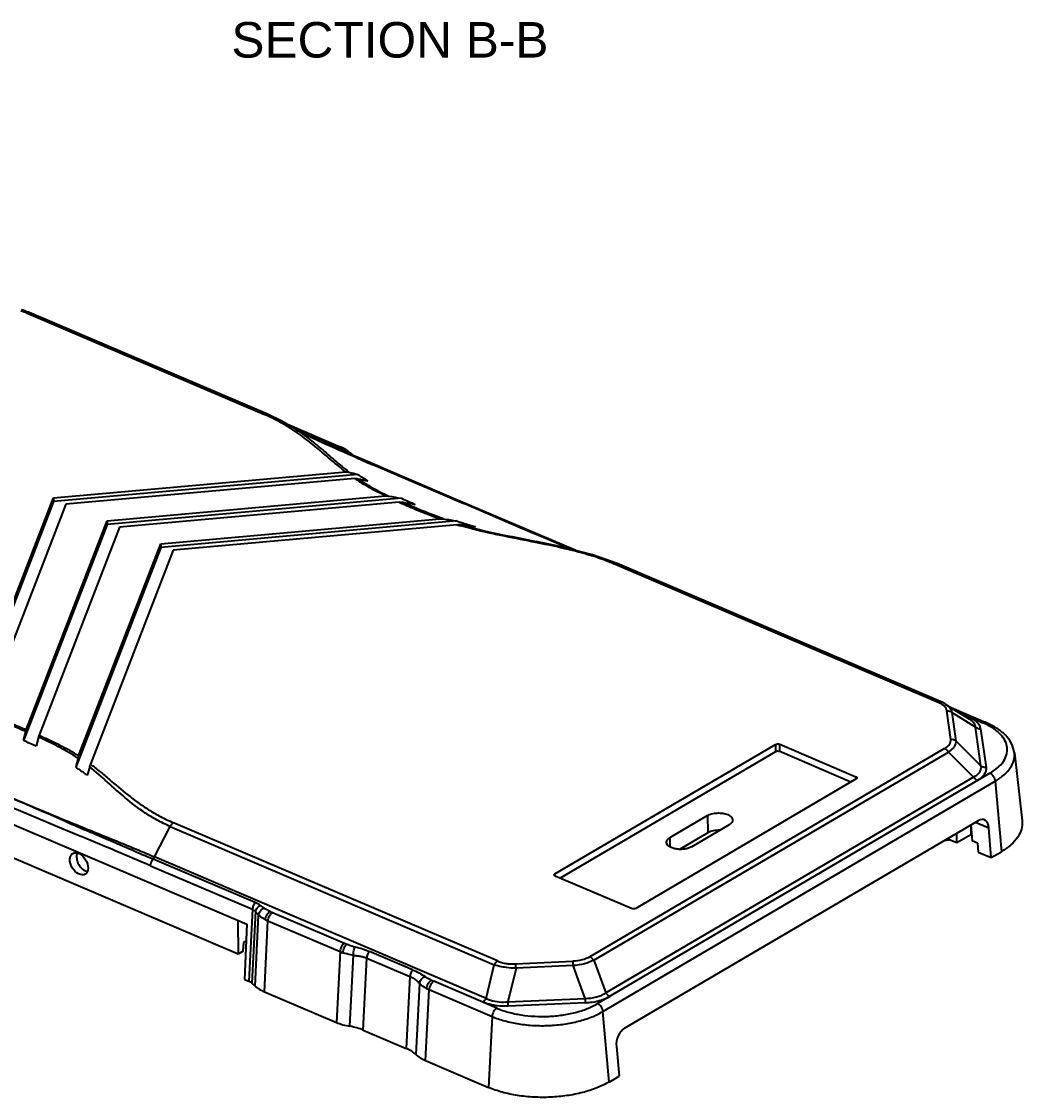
# Model space of a CAD drawing. Header units: millimetres. Extents: x 1667 to 2459, y 1639 to 1961.
# Drawn here: x 1710.6 to 1781, y 1686.1 to 1761.8 of the extents above; entities that cross this region are included whole.
import ezdxf
from ezdxf.enums import TextEntityAlignment as Align

# ---------------------------------------------------------------- set-up
doc = ezdxf.new("R2010")
doc.units = ezdxf.units.MM
doc.layers.add('hatch', color=56, linetype='Continuous', lineweight=9)
doc.styles.add('标准', font='arial.ttf', dxfattribs={"oblique": 5.000002})

msp = doc.modelspace()

# ---------------------------------------------------------------- linework, layer by layer
at = {"color": 4, "linetype": 'Continuous'}
for p, q in [((1710.959, 1741.28), (1727.718, 1734.13)), ((1727.92, 1734.157), (1711.161, 1741.307)), ((1729.329, 1733.449), (1733.082, 1731.848)), ((1729.495, 1733.355), (1729.504, 1733.349)), ((1729.437, 1733.236), (1729.428, 1733.242)), ((1730.09, 1733.008), (1732.88, 1731.82)), ((1732.653, 1731.764), (1731.896, 1732.097)), ((1731.938, 1732.196), (1732.697, 1731.863)), ((1732.983, 1731.62), (1732.653, 1731.765)), ((1732.697, 1731.863), (1733.026, 1731.718)), ((1733.208, 1731.791), (1733.082, 1731.848)), ((1733.458, 1731.655), (1733.208, 1731.791)), ((1733.026, 1731.718), (1733.267, 1731.612)), ((1733.555, 1731.591), (1733.458, 1731.655)), ((1733.701, 1731.307), (1733.475, 1731.405)), ((1733.555, 1731.591), (1733.555, 1731.591)), ((1733.586, 1731.57), (1733.555, 1731.591)), ((1733.728, 1731.461), (1733.586, 1731.57)), ((1733.93, 1731.208), (1733.701, 1731.307)), ((1733.728, 1731.343), (1733.71, 1731.353)), ((1733.803, 1731.398), (1733.728, 1731.461)), ((1734.158, 1731.109), (1733.93, 1731.208)), ((1734.017, 1731.235), (1733.959, 1731.273)), ((1733.959, 1731.273), (1733.959, 1731.273)), ((1734.083, 1731.168), (1734.179, 1731.156)), ((1734.083, 1731.168), (1734.168, 1731.131)), ((1734.168, 1731.131), (1735.32, 1730.632)), ((1741.332, 1728.091), (1734.179, 1731.155)), ((1712.861, 1728.273), (1733.43, 1730.112)), ((1734.28, 1729.926), (1712.867, 1728.013)), ((1734.072, 1729.643), (1713.739, 1727.826)), ((1712.867, 1728.013), (1706.924, 1712.67)), ((1707.088, 1713.367), (1712.861, 1728.273)), ((1712.862, 1728.273), (1712.866, 1728.012)), ((1716.636, 1726.663), (1736.236, 1728.415)), ((1737.342, 1728.252), (1716.642, 1726.402)), ((1737.194, 1727.974), (1717.514, 1726.215)), ((1749.573, 1724.594), (1741.332, 1728.091)), ((1713.739, 1727.826), (1708.031, 1713.09)), ((1710.948, 1711.978), (1716.636, 1726.663)), ((1716.637, 1726.663), (1716.641, 1726.402)), ((1720.41, 1725.053), (1740.042, 1726.807)), ((1741.256, 1726.654), (1720.416, 1724.792)), ((1716.642, 1726.402), (1710.758, 1711.211)), ((1717.514, 1726.215), (1711.847, 1711.587)), ((1741.272, 1726.391), (1721.288, 1724.605)), ((1714.635, 1710.141), (1720.41, 1725.053)), ((1720.411, 1725.053), (1720.415, 1724.792)), ((1720.416, 1724.792), (1714.431, 1709.339)), ((1721.288, 1724.605), (1715.461, 1709.561)), ((1752.327, 1723.63), (1775.111, 1713.909)), ((1775.314, 1713.936), (1752.529, 1723.657)), ((1752.529, 1723.657), (1752.53, 1723.657)), ((1775.614, 1713.782), (1777.304, 1712.725)), ((1775.992, 1711.295), (1775.715, 1713.307)), ((1776.019, 1713.528), (1778.454, 1712.49)), ((1777.745, 1712.148), (1776.069, 1713.196)), ((1776.069, 1713.196), (1776.347, 1711.184)), ((1776.603, 1713.163), (1777.26, 1712.883)), ((1777.251, 1712.886), (1777.354, 1712.842)), ((1777.354, 1712.842), (1777.366, 1712.837)), ((1777.316, 1712.718), (1777.313, 1712.72)), ((1778.121, 1709.429), (1777.745, 1712.148)), ((1710.758, 1711.211), (1710.91, 1711.85)), ((1711.808, 1711.456), (1711.65, 1710.815)), ((1711.847, 1711.587), (1711.865, 1711.579)), ((1778.1, 1712.037), (1778.476, 1709.318)), ((1748.146, 1701.841), (1763.657, 1710.942)), ((1775.562, 1710.646), (1750.611, 1696.007)), ((1763.657, 1710.942), (1763.668, 1710.421)), ((1763.964, 1710.956), (1769.324, 1708.669)), ((1763.968, 1710.434), (1763.964, 1710.956)), ((1776.347, 1711.184), (1778.121, 1709.429)), ((1763.668, 1710.421), (1748.524, 1701.535)), ((1750.879, 1695.766), (1775.83, 1710.405)), ((1768.975, 1708.298), (1763.968, 1710.434)), ((1777.604, 1708.65), (1775.83, 1710.405)), ((1780.47, 1710.349), (1781.021, 1705.568)), ((1700.258, 1709.483), (1726.473, 1698.298)), ((1777.878, 1708.407), (1751.138, 1692.716)), ((1751.52, 1692.161), (1779.123, 1708.356)), ((1777.604, 1708.65), (1751.724, 1693.466)), ((1769.345, 1708.515), (1753.834, 1699.415)), ((1769.324, 1708.669), (1769.325, 1708.515)), ((1778.741, 1708.912), (1777.876, 1708.408)), ((1779.123, 1708.356), (1779.555, 1703.401)), ((1744.1, 1695.714), (1721.316, 1705.435)), ((1753.044, 1690.984), (1777.942, 1705.591)), ((1758.872, 1705.94), (1756.244, 1704.397)), ((1760.401, 1705.288), (1757.772, 1703.745)), ((1758.872, 1705.94), (1758.898, 1704.724)), ((1777.406, 1705.277), (1777.416, 1704.59)), ((1777.413, 1705.281), (1777.503, 1704.16)), ((1777.743, 1705.475), (1778.673, 1705.078)), ((1719.983, 1703.035), (1721.085, 1705.172)), ((1721.085, 1705.172), (1743.869, 1695.451)), ((1758.898, 1704.724), (1756.922, 1703.564)), ((1776.429, 1704.012), (1776.419, 1704.698)), ((1777.416, 1704.59), (1776.429, 1704.012)), ((1777.47, 1704.567), (1777.416, 1704.59)), ((1778.842, 1702.982), (1778.673, 1705.078)), ((1756.258, 1703.731), (1756.244, 1704.397)), ((1775.894, 1704.24), (1775.895, 1704.391)), ((1776.429, 1704.012), (1775.894, 1704.24)), ((1777.882, 1703.998), (1777.503, 1704.16)), ((1777.882, 1703.998), (1777.932, 1703.37)), ((1725.86, 1696.188), (1709.103, 1703.337)), ((1743.301, 1693.087), (1719.983, 1703.035)), ((1777.932, 1703.37), (1778.842, 1702.982)), ((1778.842, 1702.982), (1779.555, 1703.401)), ((1719.692, 1702.411), (1726.862, 1699.351)), ((1727.054, 1699.826), (1719.883, 1702.885)), ((1748.15, 1701.687), (1748.146, 1701.841)), ((1753.527, 1699.401), (1748.168, 1701.688)), ((1726.862, 1699.351), (1726.606, 1694.29)), ((1728.119, 1699.203), (1728.282, 1699.13)), ((1725.829, 1698.573), (1725.86, 1696.188)), ((1727.079, 1699.184), (1726.824, 1694.157)), ((1727.049, 1693.955), (1727.302, 1698.948)), ((1727.704, 1693.554), (1727.957, 1698.541)), ((1727.957, 1698.541), (1733.026, 1696.378)), ((1728.282, 1699.13), (1733.351, 1696.967)), ((1726.473, 1698.298), (1726.306, 1694.418)), ((1726.215, 1696.396), (1726.251, 1697.024)), ((1726.251, 1697.024), (1726.423, 1697.124)), ((1733.351, 1696.967), (1733.52, 1696.898)), ((1726.215, 1696.396), (1725.86, 1696.188)), ((1733.026, 1696.378), (1732.773, 1691.392)), ((1738.135, 1695.098), (1735.111, 1696.388)), ((1733.718, 1691.122), (1733.971, 1696.117)), ((1734.663, 1690.853), (1734.919, 1695.914)), ((1734.919, 1695.914), (1737.944, 1694.623)), ((1743.301, 1693.087), (1743.869, 1695.451)), ((1745.384, 1695.511), (1749.398, 1695.691)), ((1750.879, 1695.766), (1751.724, 1693.466)), ((1745.41, 1695.207), (1744.842, 1692.843)), ((1749.425, 1695.388), (1745.41, 1695.207)), ((1750.269, 1693.087), (1749.425, 1695.388)), ((1726.306, 1694.418), (1726.606, 1694.29)), ((1727.049, 1693.955), (1726.824, 1694.157)), ((1737.944, 1694.623), (1737.687, 1689.562)), ((1738.622, 1694.133), (1738.369, 1689.138)), ((1739.465, 1694.362), (1739.628, 1694.289)), ((1744.054, 1692.398), (1739.628, 1694.289)), ((1727.704, 1693.554), (1732.773, 1691.392)), ((1739.05, 1688.714), (1739.302, 1693.7)), ((1739.302, 1693.7), (1743.732, 1691.81)), ((1744.842, 1692.843), (1750.269, 1693.087)), ((1750.295, 1692.784), (1744.868, 1692.539)), ((1743.732, 1691.81), (1743.479, 1686.824)), ((1751.952, 1687.205), (1751.52, 1692.161)), ((1734.663, 1690.853), (1737.687, 1689.562)), ((1752.469, 1689.704), (1752.665, 1687.624)), ((1739.05, 1688.714), (1743.479, 1686.824)), ((1751.952, 1687.205), (1752.665, 1687.624))]:
    msp.add_line(p, q, dxfattribs=at)
for points in [[(1729.496, 1733.355), (1728.924, 1733.678), (1727.92, 1734.157)], [(1731.896, 1732.097), (1731.054, 1732.493), (1730.114, 1732.994), (1729.504, 1733.349)], [(1733.959, 1731.273), (1733.925, 1731.299), (1733.803, 1731.398)], [(1734.179, 1731.156), (1734.144, 1731.171), (1734.017, 1731.235)], [(1752.53, 1723.657), (1750.793, 1724.279), (1748.62, 1724.841), (1746.816, 1725.22)], [(1775.614, 1713.782), (1775.594, 1713.794), (1775.387, 1713.904), (1775.314, 1713.936)]]:
    msp.add_lwpolyline(points, dxfattribs=at)
for centre, radius, start, end in [((1709.551, 1737.386), 4.241, 73.01609, 75.45725), ((1709.783, 1738.52), 3, 66.91624, 69.52576), ((1721.834, 1720.401), 14.937, 66.12971, 66.80246), ((1722.45, 1722.01), 13.223, 58.15114, 59.22717), ((1601.88, 1435.938), 323.549, 66.29838, 66.64603), ((1731.887, 1729.485), 2.537, 63.48393, 66.95028), ((1740.085, 1742.49), 12.832, 238.88183, 239.07236), ((1739.625, 1741.722), 11.937, 239.0711, 239.38383), ((1739.305, 1741.178), 11.307, 239.37838, 240.33781), ((1735.612, 1734.784), 3.923, 243.1072, 244.77453), ((1735.888, 1735.363), 4.565, 244.73985, 244.9602), ((1736.349, 1736.364), 5.667, 245.0224, 246.43918), ((1873.258, 2052.57), 350.266, 246.60134, 246.79912), ((1742.444, 1761.858), 32.959, 254.53633, 255.65836), ((1740.576, 1739.015), 11.408, 235.23685, 236.17629), ((1741.454, 1740.346), 13.002, 236.22895, 238.8088), ((1744.28, 1744.505), 17.679, 235.5508, 238.28493), ((1744.054, 1770.163), 41.695, 256.45494, 257.43983), ((1773.593, 1939.152), 213.993, 260.00662, 260.24676), ((1755.439, 1768.619), 44.553, 245.82466, 246.09123), ((1760.107, 1778.215), 54.905, 245.50357, 246.62464), ((1781.651, 1992.484), 268.19, 260.50675, 260.70291), ((1755.944, 1769.766), 45.806, 246.09585, 247.09969), ((1757.236, 1772.886), 49.183, 247.12686, 249.53665), ((1791.825, 2065.124), 342.226, 261.33889, 261.50259), ((1748.659, 1748.023), 22.614, 250.89182, 251.14033), ((1748.711, 1748.177), 22.778, 251.14084, 251.8234), ((1748.757, 1748.316), 22.923, 251.82285, 251.99995), ((1749.794, 1751.604), 26.371, 252.06498, 254.06127), ((1747.827, 1747.96), 22.545, 253.09322, 253.78429), ((1696.184, 1395.845), 333.639, 82.01132, 82.18412), ((1743.813, 1701.639), 23.601, 73.41385, 74.26292), ((1744.385, 1703.565), 21.592, 72.82201, 73.40939), ((1776.06, 1710.171), 2.965, 63.75778, 66.31829), ((1776.159, 1710.375), 2.738, 63.4321, 63.72801), ((1776.174, 1707.591), 5.295, 65.02002, 66.9045), ((96.066, -2068.666), 4106.257, 66.79897, 67.004727), ((1688.951, 1660.876), 54.856, 65.55659, 66.57643), ((1980.462, 1645.32), 273.625, 166.33147, 166.46924), ((1871.795, 1670.751), 161.09, 166.12802, 166.34918), ((2311.965, 3124.621), 1540.59, 246.79814, 247.19481), ((1713.295, 1705.975), 0.657, 315.06705, 321.75888), ((1357.329, 852.23), 924.18, 66.915327, 67.242328), ((1775.447, 1707.792), 3.58, 272.63417, 277.16882), ((1719.281, 1703.399), 0.791, 319.52613, 332.58575), ((1726.296, 1698.046), 1.935, 54.8248, 66.93711), ((1733.087, 1707.663), 9.839, 234.76014, 236.70564), ((1731.202, 1702.859), 5.523, 221.71324, 225.07835), ((1729.191, 1701.436), 3.147, 243.07407, 246.91862), ((1734.451, 1699.73), 3.642, 246.9563, 250.44547), ((1740.536, 1696.595), 3.147, 243.07407, 246.91862)]:
    msp.add_arc(centre, radius, start, end, dxfattribs=at)
for centre, major_axis, ratio, start_param, end_param in [((1778.019, 1704.703), (0.307, 0.949), 0.613187, -0.976813, 0.602714), ((1715.131, 1702.825), (-0.359, 0.773), 0.68905, 0.617582, 2.737792), ((1725.946, 1693.903), (1.003, 0.016), 0.502026, 0.49533, 0.844396), ((1729.683, 1694.716), (3.008, 0.049), 0.502026, -2.646262, -2.297197), ((1734.752, 1692.553), (3.008, 0.049), 0.502026, -2.297197, -1.929989), ((1732.684, 1689.692), (3.008, 0.049), 0.502026, 0.844396, 1.211604), ((1753.122, 1690.095), (0.307, 0.949), 0.613187, 0.602714, 2.182237), ((1735.708, 1688.401), (3.008, 0.049), 0.502026, 0.477188, 0.844396), ((1741.029, 1689.875), (3.008, 0.049), 0.502026, -2.664405, -2.297197)]:
    msp.add_ellipse(centre, major_axis=major_axis, ratio=ratio, start_param=start_param, end_param=end_param, dxfattribs=at)
msp.add_ellipse((1714.659, 1702.548), major_axis=(-0.437, 0.73), ratio=0.644048, dxfattribs=at)
for points, knots in [([(1710.832, 1741.331), (1710.81, 1741.339), (1710.721, 1741.371), (1710.629, 1741.4), (1710.56, 1741.419)], [0, 0, 0, 0, 0.244566, 1, 1, 1, 1]), ([(1711.161, 1741.307), (1711.132, 1741.32), (1711.01, 1741.37), (1710.885, 1741.413), (1710.79, 1741.442)], [0, 0, 0, 0, 0.244867, 1, 1, 1, 1]), ([(1710.959, 1741.28), (1710.992, 1741.299), (1711.058, 1741.327), (1711.132, 1741.32), (1711.161, 1741.307)], [0, 0, 0, 0, 0.540557, 1, 1, 1, 1]), ([(1727.92, 1734.157), (1727.89, 1734.17), (1727.816, 1734.177), (1727.75, 1734.149), (1727.718, 1734.13)], [0, 0, 0, 0, 0.461754, 1, 1, 1, 1]), ([(1729.215, 1733.371), (1729.005, 1733.496), (1728.566, 1733.741), (1728.113, 1733.956), (1727.878, 1734.06)], [0, 0, 0, 0, 0.488469, 1, 1, 1, 1]), ([(1729.506, 1733.349), (1729.905, 1733.11), (1730.652, 1732.601), (1731.682, 1731.76), (1732.655, 1730.907), (1733.314, 1730.356), (1733.656, 1730.092)], [0, 0, 0, 0, 0.264581, 0.512484, 0.754726, 1, 1, 1, 1]), ([(1733.43, 1730.112), (1733.264, 1730.241), (1732.936, 1730.501), (1732.455, 1730.899), (1731.983, 1731.301), (1731.347, 1731.838), (1730.52, 1732.512), (1729.811, 1733.003), (1729.437, 1733.236)], [0, 0, 0, 0, 0.124377, 0.247273, 0.369126, 0.491156, 0.739298, 1, 1, 1, 1]), ([(1733.082, 1731.848), (1733.053, 1731.86), (1732.979, 1731.867), (1732.913, 1731.839), (1732.88, 1731.82)], [0, 0, 0, 0, 0.459549, 1, 1, 1, 1]), ([(1733.266, 1731.612), (1733.247, 1731.625), (1733.168, 1731.677), (1733.084, 1731.723), (1733.019, 1731.756)], [0, 0, 0, 0, 0.240546, 1, 1, 1, 1]), ([(1733.453, 1731.504), (1733.438, 1731.513), (1733.373, 1731.552), (1733.308, 1731.589), (1733.258, 1731.616)], [0, 0, 0, 0, 0.244904, 1, 1, 1, 1]), ([(1733.266, 1731.612), (1733.315, 1731.63), (1733.416, 1731.65), (1733.517, 1731.618), (1733.555, 1731.591)], [0, 0, 0, 0, 0.529322, 1, 1, 1, 1]), ([(1733.453, 1731.503), (1733.466, 1731.506), (1733.515, 1731.514), (1733.566, 1731.514), (1733.602, 1731.508)], [0, 0, 0, 0, 0.258164, 1, 1, 1, 1]), ([(1733.602, 1731.508), (1733.617, 1731.505), (1733.672, 1731.492), (1733.725, 1731.464), (1733.757, 1731.437)], [0, 0, 0, 0, 0.257675, 1, 1, 1, 1]), ([(1733.837, 1731.285), (1733.828, 1731.289), (1733.791, 1731.308), (1733.755, 1731.328), (1733.728, 1731.343)], [0, 0, 0, 0, 0.254864, 1, 1, 1, 1]), ([(1733.728, 1731.341), (1733.77, 1731.343), (1733.852, 1731.335), (1733.927, 1731.297), (1733.959, 1731.273)], [0, 0, 0, 0, 0.51074, 1, 1, 1, 1]), ([(1749.241, 1724.679), (1746.915, 1725.653), (1743.433, 1727.148), (1738.775, 1729.13), (1736.437, 1730.127), (1735.268, 1730.631)], [0, 0, 0, 0, 0.498058, 0.74862, 1, 1, 1, 1]), ([(1749.41, 1724.641), (1748.231, 1725.135), (1746.168, 1725.996), (1743.229, 1727.243), (1739.71, 1728.744), (1737.073, 1729.874), (1735.318, 1730.632)], [0, 0, 0, 0, 0.250415, 0.43799, 0.625454, 1, 1, 1, 1]), ([(1733.43, 1730.112), (1733.449, 1730.113), (1733.525, 1730.117), (1733.602, 1730.107), (1733.656, 1730.092)], [0, 0, 0, 0, 0.254223, 1, 1, 1, 1]), ([(1734.072, 1729.643), (1734.09, 1729.644), (1734.163, 1729.648), (1734.236, 1729.64), (1734.289, 1729.628)], [0, 0, 0, 0, 0.253874, 1, 1, 1, 1]), ([(1734.289, 1729.628), (1734.62, 1729.399), (1735.325, 1728.957), (1736.071, 1728.59), (1736.458, 1728.406)], [0, 0, 0, 0, 0.484133, 1, 1, 1, 1]), ([(1736.236, 1728.415), (1736.103, 1728.478), (1735.588, 1728.728), (1735.084, 1729.002), (1734.72, 1729.223)], [0, 0, 0, 0, 0.257091, 1, 1, 1, 1]), ([(1736.236, 1728.415), (1736.255, 1728.416), (1736.329, 1728.421), (1736.404, 1728.416), (1736.458, 1728.406)], [0, 0, 0, 0, 0.252796, 1, 1, 1, 1]), ([(1737.194, 1727.974), (1737.212, 1727.976), (1737.287, 1727.98), (1737.363, 1727.975), (1737.418, 1727.966)], [0, 0, 0, 0, 0.252792, 1, 1, 1, 1]), ([(1740.289, 1726.8), (1740.042, 1726.89), (1739.075, 1727.254), (1738.121, 1727.653), (1737.418, 1727.966)], [0, 0, 0, 0, 0.255074, 1, 1, 1, 1]), ([(1740.042, 1726.807), (1740.062, 1726.809), (1740.145, 1726.814), (1740.228, 1726.809), (1740.289, 1726.8)], [0, 0, 0, 0, 0.252464, 1, 1, 1, 1]), ([(1741.272, 1726.391), (1741.295, 1726.393), (1741.39, 1726.399), (1741.485, 1726.395), (1741.556, 1726.385)], [0, 0, 0, 0, 0.252386, 1, 1, 1, 1]), ([(1742.488, 1726.054), (1742.407, 1726.074), (1742.087, 1726.156), (1741.768, 1726.243), (1741.531, 1726.312)], [0, 0, 0, 0, 0.251751, 1, 1, 1, 1]), ([(1741.556, 1726.385), (1742.404, 1726.137), (1744.156, 1725.732), (1745.92, 1725.399), (1746.816, 1725.22)], [0, 0, 0, 0, 0.491459, 1, 1, 1, 1]), ([(1746.802, 1725.142), (1746.076, 1725.288), (1744.632, 1725.565), (1743.195, 1725.876), (1742.488, 1726.054)], [0, 0, 0, 0, 0.503547, 1, 1, 1, 1]), ([(1750.214, 1724.355), (1749.66, 1724.512), (1748.525, 1724.79), (1747.382, 1725.026), (1746.802, 1725.142)], [0, 0, 0, 0, 0.493284, 1, 1, 1, 1]), ([(1752.324, 1723.628), (1752.2, 1723.681), (1751.687, 1723.891), (1751.162, 1724.07), (1750.762, 1724.194)], [0, 0, 0, 0, 0.244104, 1, 1, 1, 1]), ([(1752.327, 1723.63), (1752.36, 1723.649), (1752.426, 1723.677), (1752.5, 1723.67), (1752.529, 1723.657)], [0, 0, 0, 0, 0.538259, 1, 1, 1, 1]), ([(1775.313, 1713.936), (1775.284, 1713.949), (1775.21, 1713.956), (1775.144, 1713.928), (1775.111, 1713.909)], [0, 0, 0, 0, 0.459444, 1, 1, 1, 1]), ([(1775.111, 1713.909), (1775.14, 1713.897), (1775.247, 1713.848), (1775.351, 1713.789), (1775.421, 1713.738)], [0, 0, 0, 0, 0.264861, 1, 1, 1, 1]), ([(1775.421, 1713.738), (1775.428, 1713.732), (1775.458, 1713.71), (1775.487, 1713.686), (1775.508, 1713.667)], [0, 0, 0, 0, 0.256884, 1, 1, 1, 1]), ([(1775.508, 1713.667), (1775.519, 1713.656), (1775.561, 1713.616), (1775.6, 1713.571), (1775.624, 1713.535)], [0, 0, 0, 0, 0.262139, 1, 1, 1, 1]), ([(1775.617, 1713.78), (1775.732, 1713.708), (1775.932, 1713.546), (1776.048, 1713.31), (1776.069, 1713.196)], [0, 0, 0, 0, 0.539785, 1, 1, 1, 1]), ([(1710.91, 1711.85), (1710.44, 1712.054), (1709.477, 1712.448), (1708.498, 1712.805), (1707.994, 1712.961)], [0, 0, 0, 0, 0.492071, 1, 1, 1, 1]), ([(1708.031, 1713.09), (1708.286, 1713.008), (1708.91, 1712.797), (1709.881, 1712.424), (1710.596, 1712.129), (1710.948, 1711.978)], [0, 0, 0, 0, 0.256953, 0.632361, 1, 1, 1, 1]), ([(1775.624, 1713.535), (1775.636, 1713.517), (1775.679, 1713.447), (1775.706, 1713.367), (1775.715, 1713.307)], [0, 0, 0, 0, 0.263977, 1, 1, 1, 1]), ([(1775.715, 1713.307), (1775.779, 1713.31), (1775.907, 1713.294), (1776.022, 1713.235), (1776.069, 1713.196)], [0, 0, 0, 0, 0.510933, 1, 1, 1, 1]), ([(1777.259, 1712.883), (1777.247, 1712.875), (1777.202, 1712.852), (1777.151, 1712.838), (1777.115, 1712.84)], [0, 0, 0, 0, 0.275776, 1, 1, 1, 1]), ([(1778.1, 1712.037), (1778.089, 1712.113), (1778.04, 1712.27), (1777.887, 1712.482), (1777.662, 1712.671), (1777.482, 1712.775), (1777.384, 1712.824)], [0, 0, 0, 0, 0.20772, 0.43781, 0.70129, 1, 1, 1, 1]), ([(1777.405, 1712.658), (1777.398, 1712.663), (1777.369, 1712.684), (1777.339, 1712.704), (1777.316, 1712.718)], [0, 0, 0, 0, 0.244763, 1, 1, 1, 1]), ([(1777.745, 1712.148), (1777.738, 1712.241), (1777.681, 1712.387), (1777.545, 1712.547), (1777.455, 1712.622), (1777.405, 1712.658)], [0, 0, 0, 0, 0.44384, 0.705263, 1, 1, 1, 1]), ([(1777.745, 1712.148), (1777.793, 1712.11), (1777.908, 1712.05), (1778.036, 1712.035), (1778.1, 1712.037)], [0, 0, 0, 0, 0.48904, 1, 1, 1, 1]), ([(1778.454, 1712.49), (1778.424, 1712.502), (1778.35, 1712.509), (1778.284, 1712.481), (1778.251, 1712.462)], [0, 0, 0, 0, 0.459546, 1, 1, 1, 1]), ([(1778.741, 1708.912), (1778.938, 1709.027), (1779.29, 1709.272), (1779.705, 1709.713), (1779.95, 1710.197), (1780.002, 1710.706), (1779.851, 1711.204), (1779.518, 1711.662), (1779.026, 1712.07), (1778.629, 1712.289), (1778.41, 1712.391)], [0, 0, 0, 0, 0.146106, 0.273217, 0.384552, 0.487695, 0.593155, 0.710539, 0.845562, 1, 1, 1, 1]), ([(1780.47, 1710.349), (1780.444, 1710.577), (1780.296, 1711.036), (1779.845, 1711.627), (1779.216, 1712.122), (1778.721, 1712.376), (1778.454, 1712.49)], [0, 0, 0, 0, 0.223942, 0.459544, 0.716327, 1, 1, 1, 1]), ([(1710.91, 1711.85), (1710.913, 1711.862), (1710.923, 1711.905), (1710.936, 1711.948), (1710.948, 1711.978)], [0, 0, 0, 0, 0.282692, 1, 1, 1, 1]), ([(1711.847, 1711.587), (1711.844, 1711.577), (1711.829, 1711.535), (1711.816, 1711.491), (1711.808, 1711.456)], [0, 0, 0, 0, 0.216497, 1, 1, 1, 1]), ([(1714.586, 1709.979), (1714.378, 1710.116), (1713.948, 1710.388), (1713.268, 1710.762), (1712.549, 1711.116), (1712.057, 1711.343), (1711.808, 1711.456)], [0, 0, 0, 0, 0.236907, 0.484084, 0.739656, 1, 1, 1, 1]), ([(1711.865, 1711.579), (1712.112, 1711.47), (1712.599, 1711.247), (1713.312, 1710.9), (1713.994, 1710.538), (1714.427, 1710.276), (1714.635, 1710.141)], [0, 0, 0, 0, 0.259529, 0.514179, 0.761853, 1, 1, 1, 1]), ([(1763.657, 1710.942), (1763.701, 1710.968), (1763.808, 1710.989), (1763.915, 1710.976), (1763.964, 1710.956)], [0, 0, 0, 0, 0.490766, 1, 1, 1, 1]), ([(1775.562, 1710.646), (1775.598, 1710.668), (1775.728, 1710.75), (1775.846, 1710.857), (1775.907, 1710.95)], [0, 0, 0, 0, 0.277681, 1, 1, 1, 1]), ([(1775.562, 1710.646), (1775.587, 1710.635), (1775.694, 1710.576), (1775.78, 1710.484), (1775.83, 1710.405)], [0, 0, 0, 0, 0.230285, 1, 1, 1, 1]), ([(1776.231, 1710.784), (1776.208, 1710.749), (1776.095, 1710.603), (1775.949, 1710.485), (1775.83, 1710.405)], [0, 0, 0, 0, 0.224089, 1, 1, 1, 1]), ([(1775.907, 1710.95), (1775.942, 1711.001), (1775.994, 1711.113), (1776, 1711.237), (1775.992, 1711.295)], [0, 0, 0, 0, 0.517359, 1, 1, 1, 1]), ([(1776.347, 1711.184), (1776.299, 1711.223), (1776.184, 1711.282), (1776.057, 1711.298), (1775.992, 1711.295)], [0, 0, 0, 0, 0.48904, 1, 1, 1, 1]), ([(1776.347, 1711.184), (1776.352, 1711.117), (1776.336, 1710.974), (1776.272, 1710.845), (1776.231, 1710.784)], [0, 0, 0, 0, 0.474387, 1, 1, 1, 1]), ([(1714.586, 1709.979), (1714.589, 1709.994), (1714.603, 1710.049), (1714.62, 1710.103), (1714.635, 1710.141)], [0, 0, 0, 0, 0.281676, 1, 1, 1, 1]), ([(1763.968, 1710.434), (1763.92, 1710.455), (1763.815, 1710.467), (1763.711, 1710.446), (1763.668, 1710.421)], [0, 0, 0, 0, 0.509234, 1, 1, 1, 1]), ([(1779.123, 1708.356), (1779.342, 1708.485), (1779.733, 1708.757), (1780.192, 1709.25), (1780.459, 1709.79), (1780.491, 1710.171), (1780.47, 1710.349)], [0, 0, 0, 0, 0.299956, 0.560407, 0.788337, 1, 1, 1, 1]), ([(1703.976, 1709.735), (1704.792, 1709.381), (1706.426, 1708.677), (1708.882, 1707.63), (1711.344, 1706.594), (1712.989, 1705.91), (1713.811, 1705.568)], [0, 0, 0, 0, 0.249764, 0.499759, 0.749955, 1, 1, 1, 1]), ([(1714.431, 1709.339), (1714.502, 1709.293), (1714.78, 1709.108), (1715.054, 1708.915), (1715.256, 1708.769)], [0, 0, 0, 0, 0.253326, 1, 1, 1, 1]), ([(1715.461, 1709.561), (1715.456, 1709.547), (1715.434, 1709.486), (1715.416, 1709.423), (1715.404, 1709.373)], [0, 0, 0, 0, 0.216907, 1, 1, 1, 1]), ([(1721.086, 1705.173), (1720.767, 1705.309), (1720.165, 1705.599), (1719.087, 1706.247), (1717.927, 1707.15), (1716.67, 1708.294), (1715.838, 1709.029), (1715.404, 1709.373)], [0, 0, 0, 0, 0.146398, 0.281779, 0.531054, 0.766041, 1, 1, 1, 1]), ([(1715.461, 1709.561), (1715.69, 1709.385), (1716.141, 1709.031), (1717.014, 1708.297), (1717.882, 1707.552), (1718.809, 1706.845), (1719.57, 1706.332), (1720.405, 1705.849), (1721.003, 1705.568), (1721.316, 1705.435)], [0, 0, 0, 0, 0.120564, 0.238956, 0.475747, 0.597824, 0.724792, 0.858298, 1, 1, 1, 1]), ([(1777.604, 1708.65), (1777.693, 1708.695), (1777.853, 1708.793), (1778.039, 1708.983), (1778.137, 1709.204), (1778.135, 1709.357), (1778.121, 1709.429)], [0, 0, 0, 0, 0.298403, 0.556037, 0.782151, 1, 1, 1, 1]), ([(1778.476, 1709.318), (1778.411, 1709.315), (1778.283, 1709.33), (1778.169, 1709.39), (1778.121, 1709.429)], [0, 0, 0, 0, 0.510933, 1, 1, 1, 1]), ([(1778.476, 1709.318), (1778.486, 1709.237), (1778.479, 1709.064), (1778.405, 1708.907), (1778.357, 1708.835)], [0, 0, 0, 0, 0.482641, 1, 1, 1, 1]), ([(1769.324, 1708.669), (1769.344, 1708.66), (1769.378, 1708.641), (1769.398, 1708.604), (1769.398, 1708.588)], [0, 0, 0, 0, 0.573958, 1, 1, 1, 1]), ([(1769.387, 1708.553), (1769.385, 1708.549), (1769.373, 1708.534), (1769.358, 1708.522), (1769.345, 1708.515)], [0, 0, 0, 0, 0.224798, 1, 1, 1, 1]), ([(1769.398, 1708.588), (1769.398, 1708.579), (1769.395, 1708.566), (1769.389, 1708.555), (1769.387, 1708.553)], [0, 0, 0, 0, 0.733236, 1, 1, 1, 1]), ([(1777.604, 1708.65), (1777.622, 1708.623), (1777.694, 1708.524), (1777.794, 1708.442), (1777.876, 1708.408)], [0, 0, 0, 0, 0.268218, 1, 1, 1, 1]), ([(1778.357, 1708.835), (1778.301, 1708.751), (1778.151, 1708.592), (1777.974, 1708.468), (1777.876, 1708.408)], [0, 0, 0, 0, 0.46585, 1, 1, 1, 1]), ([(1778.741, 1708.912), (1778.846, 1708.867), (1779.023, 1708.699), (1779.113, 1708.474), (1779.123, 1708.356)], [0, 0, 0, 0, 0.488441, 1, 1, 1, 1]), ([(1758.872, 1705.94), (1758.969, 1705.996), (1759.198, 1706.081), (1759.568, 1706.132), (1759.948, 1706.114), (1760.193, 1706.051), (1760.302, 1706.004)], [0, 0, 0, 0, 0.228907, 0.491002, 0.757941, 1, 1, 1, 1]), ([(1713.76, 1705.511), (1714.78, 1705.073), (1716.821, 1704.199), (1718.861, 1703.323), (1719.883, 1702.886)], [0, 0, 0, 0, 0.49963, 1, 1, 1, 1]), ([(1713.811, 1705.568), (1714.327, 1705.359), (1715.358, 1704.938), (1716.905, 1704.313), (1718.447, 1703.683), (1719.471, 1703.25), (1719.983, 1703.035)], [0, 0, 0, 0, 0.250621, 0.500546, 0.750053, 1, 1, 1, 1]), ([(1721.085, 1705.172), (1721.114, 1705.227), (1721.179, 1705.327), (1721.268, 1705.407), (1721.316, 1705.435)], [0, 0, 0, 0, 0.533904, 1, 1, 1, 1]), ([(1760.302, 1706.004), (1760.353, 1705.982), (1760.445, 1705.935), (1760.558, 1705.844), (1760.632, 1705.739), (1760.649, 1705.661), (1760.65, 1705.625)], [0, 0, 0, 0, 0.306215, 0.570984, 0.797263, 1, 1, 1, 1]), ([(1760.65, 1705.625), (1760.65, 1705.594), (1760.638, 1705.529), (1760.587, 1705.439), (1760.505, 1705.356), (1760.438, 1705.31), (1760.401, 1705.288)], [0, 0, 0, 0, 0.211072, 0.441057, 0.702658, 1, 1, 1, 1]), ([(1781.021, 1705.569), (1781.043, 1705.375), (1781.009, 1704.96), (1780.718, 1704.373), (1780.219, 1703.836), (1779.793, 1703.54), (1779.555, 1703.401)], [0, 0, 0, 0, 0.211659, 0.439607, 0.70001, 1, 1, 1, 1]), ([(1759.744, 1704.903), (1759.589, 1704.908), (1759.297, 1704.886), (1759.015, 1704.792), (1758.898, 1704.724)], [0, 0, 0, 0, 0.533452, 1, 1, 1, 1]), ([(1755.995, 1704.055), (1755.994, 1704.086), (1756.005, 1704.152), (1756.056, 1704.244), (1756.137, 1704.328), (1756.206, 1704.375), (1756.244, 1704.397)], [0, 0, 0, 0, 0.211083, 0.440695, 0.702191, 1, 1, 1, 1]), ([(1757.772, 1703.745), (1757.699, 1703.703), (1757.531, 1703.633), (1757.255, 1703.573), (1756.958, 1703.555), (1756.665, 1703.581), (1756.401, 1703.649), (1756.187, 1703.752), (1756.039, 1703.886), (1755.996, 1704.002), (1755.995, 1704.055)], [0, 0, 0, 0, 0.126218, 0.269314, 0.420538, 0.569814, 0.707354, 0.825496, 0.921186, 1, 1, 1, 1]), ([(1719.692, 1702.411), (1719.696, 1702.496), (1719.739, 1702.667), (1719.827, 1702.819), (1719.883, 1702.885)], [0, 0, 0, 0, 0.496874, 1, 1, 1, 1]), ([(1748.093, 1701.768), (1748.093, 1701.782), (1748.105, 1701.813), (1748.131, 1701.832), (1748.146, 1701.841)], [0, 0, 0, 0, 0.438685, 1, 1, 1, 1]), ([(1748.168, 1701.688), (1748.148, 1701.696), (1748.113, 1701.715), (1748.093, 1701.752), (1748.093, 1701.768)], [0, 0, 0, 0, 0.573376, 1, 1, 1, 1]), ([(1727.054, 1699.826), (1726.997, 1699.76), (1726.909, 1699.608), (1726.867, 1699.437), (1726.862, 1699.351)], [0, 0, 0, 0, 0.503092, 1, 1, 1, 1]), ([(1726.862, 1699.351), (1726.884, 1699.342), (1726.967, 1699.301), (1727.037, 1699.237), (1727.079, 1699.184)], [0, 0, 0, 0, 0.259071, 1, 1, 1, 1]), ([(1727.079, 1699.184), (1727.085, 1699.227), (1727.14, 1699.409), (1727.284, 1699.558), (1727.41, 1699.627)], [0, 0, 0, 0, 0.232754, 1, 1, 1, 1]), ([(1727.302, 1698.948), (1727.312, 1699.052), (1727.408, 1699.259), (1727.585, 1699.397), (1727.686, 1699.439)], [0, 0, 0, 0, 0.487767, 1, 1, 1, 1]), ([(1727.686, 1699.439), (1727.72, 1699.417), (1727.86, 1699.33), (1728.007, 1699.255), (1728.119, 1699.203)], [0, 0, 0, 0, 0.243424, 1, 1, 1, 1]), ([(1727.766, 1698.63), (1727.772, 1698.749), (1727.835, 1698.926), (1727.979, 1699.109), (1728.071, 1699.179), (1728.119, 1699.203)], [0, 0, 0, 0, 0.51185, 0.769227, 1, 1, 1, 1]), ([(1753.834, 1699.415), (1753.79, 1699.389), (1753.683, 1699.367), (1753.576, 1699.38), (1753.527, 1699.401)], [0, 0, 0, 0, 0.490766, 1, 1, 1, 1]), ([(1727.766, 1698.63), (1727.721, 1698.653), (1727.556, 1698.742), (1727.401, 1698.852), (1727.302, 1698.948)], [0, 0, 0, 0, 0.26538, 1, 1, 1, 1]), ([(1727.957, 1698.541), (1727.963, 1698.661), (1728.02, 1698.839), (1728.152, 1699.03), (1728.237, 1699.104), (1728.282, 1699.13)], [0, 0, 0, 0, 0.519598, 0.776076, 1, 1, 1, 1]), ([(1733.351, 1696.967), (1733.306, 1696.941), (1733.221, 1696.867), (1733.089, 1696.677), (1733.032, 1696.498), (1733.026, 1696.378)], [0, 0, 0, 0, 0.223828, 0.480175, 1, 1, 1, 1]), ([(1733.232, 1696.298), (1733.238, 1696.417), (1733.287, 1696.595), (1733.403, 1696.791), (1733.479, 1696.87), (1733.52, 1696.898)], [0, 0, 0, 0, 0.526187, 0.78192, 1, 1, 1, 1]), ([(1733.971, 1696.117), (1733.906, 1696.126), (1733.655, 1696.166), (1733.41, 1696.235), (1733.232, 1696.298)], [0, 0, 0, 0, 0.258819, 1, 1, 1, 1]), ([(1733.52, 1696.898), (1733.565, 1696.881), (1733.75, 1696.812), (1733.939, 1696.752), (1734.084, 1696.716)], [0, 0, 0, 0, 0.244254, 1, 1, 1, 1]), ([(1733.971, 1696.117), (1733.966, 1696.226), (1733.98, 1696.389), (1734.028, 1696.588), (1734.063, 1696.678), (1734.084, 1696.716)], [0, 0, 0, 0, 0.532661, 0.787072, 1, 1, 1, 1]), ([(1734.084, 1696.716), (1734.262, 1696.672), (1734.61, 1696.58), (1734.949, 1696.457), (1735.111, 1696.388)], [0, 0, 0, 0, 0.51049, 1, 1, 1, 1]), ([(1734.919, 1695.914), (1734.924, 1696), (1734.966, 1696.17), (1735.054, 1696.322), (1735.111, 1696.388)], [0, 0, 0, 0, 0.496813, 1, 1, 1, 1]), ([(1733.971, 1696.117), (1734.056, 1696.11), (1734.223, 1696.091), (1734.468, 1696.052), (1734.701, 1695.997), (1734.849, 1695.944), (1734.919, 1695.914)], [0, 0, 0, 0, 0.263503, 0.518056, 0.763205, 1, 1, 1, 1]), ([(1744.1, 1695.714), (1744.052, 1695.686), (1743.963, 1695.606), (1743.898, 1695.506), (1743.869, 1695.451)], [0, 0, 0, 0, 0.466078, 1, 1, 1, 1]), ([(1744.591, 1695.269), (1744.527, 1695.279), (1744.282, 1695.323), (1744.041, 1695.388), (1743.869, 1695.451)], [0, 0, 0, 0, 0.263852, 1, 1, 1, 1]), ([(1744.1, 1695.714), (1744.144, 1695.695), (1744.338, 1695.62), (1744.541, 1695.571), (1744.698, 1695.546)], [0, 0, 0, 0, 0.234815, 1, 1, 1, 1]), ([(1744.698, 1695.546), (1744.753, 1695.537), (1744.981, 1695.508), (1745.211, 1695.503), (1745.384, 1695.511)], [0, 0, 0, 0, 0.245545, 1, 1, 1, 1]), ([(1745.41, 1695.207), (1745.408, 1695.238), (1745.401, 1695.339), (1745.393, 1695.44), (1745.384, 1695.511)], [0, 0, 0, 0, 0.301487, 1, 1, 1, 1]), ([(1750.611, 1696.007), (1750.442, 1695.908), (1750.043, 1695.756), (1749.623, 1695.702), (1749.398, 1695.691)], [0, 0, 0, 0, 0.465428, 1, 1, 1, 1]), ([(1749.398, 1695.691), (1749.401, 1695.672), (1749.413, 1695.571), (1749.42, 1695.47), (1749.425, 1695.388)], [0, 0, 0, 0, 0.188698, 1, 1, 1, 1]), ([(1750.879, 1695.766), (1750.67, 1695.659), (1750.191, 1695.492), (1749.692, 1695.411), (1749.425, 1695.388)], [0, 0, 0, 0, 0.466512, 1, 1, 1, 1]), ([(1750.879, 1695.766), (1750.862, 1695.793), (1750.79, 1695.89), (1750.692, 1695.972), (1750.611, 1696.007)], [0, 0, 0, 0, 0.267821, 1, 1, 1, 1]), ([(1738.135, 1695.098), (1738.079, 1695.032), (1737.991, 1694.88), (1737.948, 1694.709), (1737.944, 1694.623)], [0, 0, 0, 0, 0.503092, 1, 1, 1, 1]), ([(1738.135, 1695.098), (1738.291, 1695.031), (1738.59, 1694.884), (1738.871, 1694.707), (1739.005, 1694.616)], [0, 0, 0, 0, 0.511809, 1, 1, 1, 1]), ([(1745.41, 1695.207), (1745.341, 1695.207), (1745.067, 1695.212), (1744.793, 1695.237), (1744.591, 1695.269)], [0, 0, 0, 0, 0.252932, 1, 1, 1, 1]), ([(1737.944, 1694.623), (1738.012, 1694.594), (1738.175, 1694.513), (1738.405, 1694.35), (1738.556, 1694.208), (1738.622, 1694.133)], [0, 0, 0, 0, 0.265127, 0.645847, 1, 1, 1, 1]), ([(1738.622, 1694.133), (1738.632, 1694.236), (1738.728, 1694.44), (1738.904, 1694.575), (1739.005, 1694.616)], [0, 0, 0, 0, 0.4858, 1, 1, 1, 1]), ([(1739.111, 1693.789), (1739.064, 1693.814), (1738.888, 1693.909), (1738.724, 1694.028), (1738.622, 1694.133)], [0, 0, 0, 0, 0.266321, 1, 1, 1, 1]), ([(1739.005, 1694.616), (1739.041, 1694.592), (1739.188, 1694.498), (1739.345, 1694.418), (1739.465, 1694.362)], [0, 0, 0, 0, 0.243082, 1, 1, 1, 1]), ([(1739.111, 1693.789), (1739.118, 1693.908), (1739.181, 1694.085), (1739.325, 1694.269), (1739.417, 1694.338), (1739.465, 1694.362)], [0, 0, 0, 0, 0.51185, 0.769226, 1, 1, 1, 1]), ([(1739.302, 1693.7), (1739.309, 1693.82), (1739.365, 1693.999), (1739.497, 1694.189), (1739.583, 1694.263), (1739.628, 1694.289)], [0, 0, 0, 0, 0.519598, 0.776076, 1, 1, 1, 1]), ([(1750.269, 1693.087), (1750.54, 1693.087), (1751.049, 1693.14), (1751.528, 1693.334), (1751.724, 1693.466)], [0, 0, 0, 0, 0.535556, 1, 1, 1, 1]), ([(1750.295, 1692.784), (1750.456, 1692.791), (1751.044, 1692.843), (1751.63, 1693.014), (1752.004, 1693.227)], [0, 0, 0, 0, 0.273048, 1, 1, 1, 1]), ([(1751.996, 1693.223), (1751.97, 1693.234), (1751.862, 1693.293), (1751.775, 1693.386), (1751.724, 1693.466)], [0, 0, 0, 0, 0.229905, 1, 1, 1, 1]), ([(1743.301, 1693.087), (1743.272, 1693.03), (1743.206, 1692.93), (1743.115, 1692.849), (1743.067, 1692.822)], [0, 0, 0, 0, 0.534571, 1, 1, 1, 1]), ([(1743.908, 1692.589), (1743.832, 1692.601), (1743.546, 1692.654), (1743.266, 1692.741), (1743.067, 1692.822)], [0, 0, 0, 0, 0.26386, 1, 1, 1, 1]), ([(1743.301, 1693.087), (1743.408, 1693.034), (1743.898, 1692.843), (1744.439, 1692.807), (1744.842, 1692.843)], [0, 0, 0, 0, 0.228407, 1, 1, 1, 1]), ([(1744.054, 1692.398), (1744.009, 1692.371), (1743.925, 1692.297), (1743.794, 1692.107), (1743.738, 1691.929), (1743.732, 1691.81)], [0, 0, 0, 0, 0.22444, 0.480935, 1, 1, 1, 1]), ([(1744.868, 1692.539), (1744.787, 1692.536), (1744.466, 1692.529), (1744.145, 1692.552), (1743.908, 1692.589)], [0, 0, 0, 0, 0.252859, 1, 1, 1, 1]), ([(1744.054, 1692.398), (1744.314, 1692.286), (1744.874, 1692.096), (1746.087, 1691.84), (1747.376, 1691.776), (1748.658, 1691.896), (1749.572, 1692.077), (1750.403, 1692.342), (1750.909, 1692.582), (1751.138, 1692.716)], [0, 0, 0, 0, 0.116303, 0.242161, 0.50877, 0.642337, 0.77089, 0.891043, 1, 1, 1, 1]), ([(1744.868, 1692.539), (1744.865, 1692.558), (1744.854, 1692.659), (1744.847, 1692.761), (1744.842, 1692.843)], [0, 0, 0, 0, 0.188698, 1, 1, 1, 1]), ([(1750.269, 1693.087), (1750.271, 1693.057), (1750.277, 1692.955), (1750.285, 1692.854), (1750.295, 1692.784)], [0, 0, 0, 0, 0.301487, 1, 1, 1, 1]), ([(1751.52, 1692.161), (1751.509, 1692.279), (1751.42, 1692.503), (1751.242, 1692.672), (1751.138, 1692.716)], [0, 0, 0, 0, 0.511559, 1, 1, 1, 1]), ([(1743.732, 1691.81), (1744.018, 1691.688), (1744.633, 1691.479), (1745.615, 1691.272), (1746.662, 1691.164), (1747.735, 1691.16), (1748.794, 1691.259), (1749.798, 1691.458), (1750.712, 1691.75), (1751.268, 1692.013), (1751.52, 1692.161)], [0, 0, 0, 0, 0.116262, 0.242077, 0.374183, 0.508934, 0.642458, 0.77097, 0.891082, 1, 1, 1, 1]), ([(1751.952, 1687.205), (1751.678, 1687.045), (1751.073, 1686.758), (1750.079, 1686.441), (1748.986, 1686.224), (1747.834, 1686.116), (1746.667, 1686.121), (1745.528, 1686.238), (1744.46, 1686.464), (1743.79, 1686.691), (1743.479, 1686.824)], [0, 0, 0, 0, 0.108928, 0.229024, 0.357543, 0.491066, 0.625815, 0.757929, 0.883728, 1, 1, 1, 1])]:
    msp.add_open_spline(points, degree=3, knots=knots, dxfattribs=at)
for points in [[(1733.475, 1731.405), (1733.311, 1731.477), (1733.147, 1731.548), (1732.983, 1731.62)], [(1735.32, 1730.633), (1735.303, 1730.63), (1735.285, 1730.629), (1735.268, 1730.631)], [(1777.366, 1712.837), (1777.661, 1712.712), (1777.957, 1712.588), (1778.251, 1712.462)]]:
    msp.add_open_spline(points, degree=3, dxfattribs=at)

# ---------------------------------------------------------------- texts
at = {"layer": 'hatch', "color": 6, "linetype": 'Continuous', "style": '标准'}
msp.add_text('SECTION B-B', height=2.5, dxfattribs=at).set_placement((1736.538, 1760.486), align=Align.MIDDLE)

doc.saveas('drawing.dxf')
